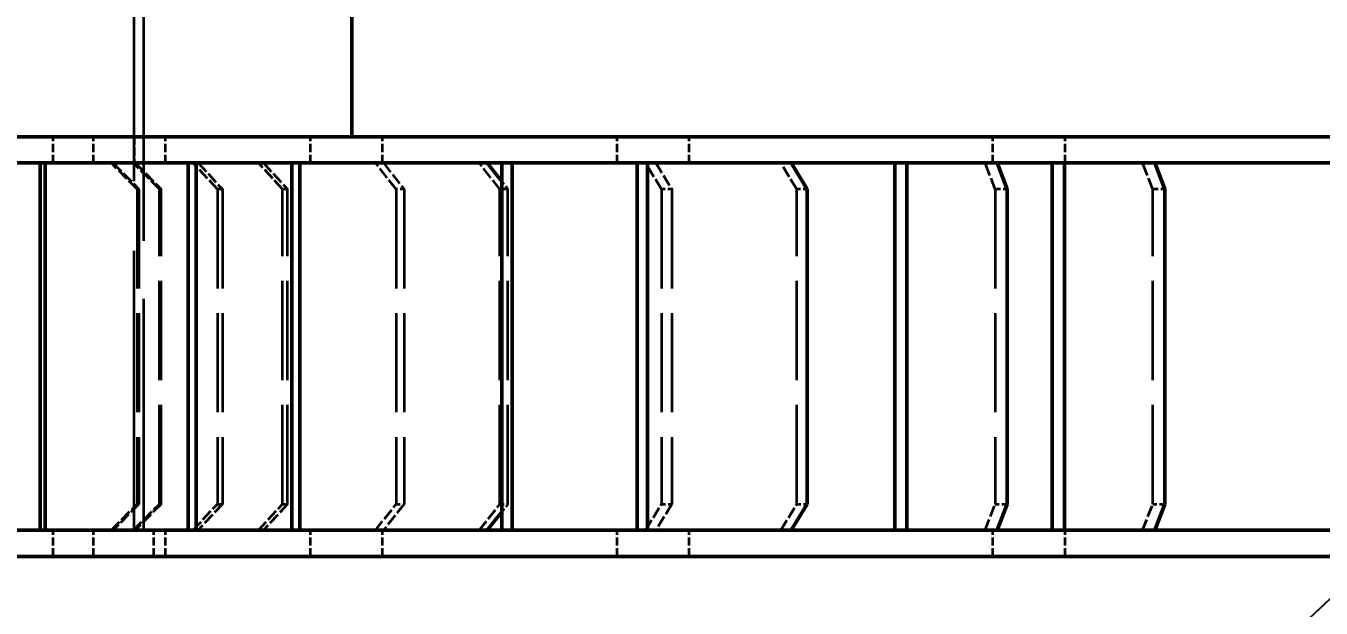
# Model space of a CAD drawing. Header units: inches. Extents: x 11 to 1621, y 11 to 1332.
# Drawn here: x 202 to 251.39, y 289.49 to 311.67 of the extents above; entities that cross this region are included whole.
import ezdxf

# ---------------------------------------------------------------- set-up
doc = ezdxf.new("R2010")
doc.units = ezdxf.units.IN
doc.header["$LTSCALE"] = 48
doc.header["$MEASUREMENT"] = 0
for name, pattern in [('CHAIN', [0.7087, 0.4724, -0.0591, 0.1181, -0.0591]), ('DASHED', [0.2067, 0.1654, -0.0413]), ('DOUBLE_DASH_CHAIN', [1.2403, 0.6614, -0.0827, 0.1654, -0.0827, 0.1654, -0.0827])]:
    doc.linetypes.add(name, pattern=pattern)
for name, color, linetype, lineweight in [('Dimension (ANSI)', 7, 'Continuous', 25), ('Hidden (ANSI)', 7, 'DASHED', 35), ('Symbol (ANSI)', 7, 'Continuous', 25), ('Visible (ANSI)', 7, 'Continuous', 50), ('Work Plane (ANSI)', 7, 'DOUBLE_DASH_CHAIN', 25)]:
    doc.layers.add(name, color=color, linetype=linetype, lineweight=lineweight)
doc.styles.add('Dimension Text', font='tahoma.ttf')
doc.dimstyles.new('ELC angle$7', dxfattribs={"dimscale": 48, "dimtxt": 0.12, "dimasz": 0.098425, "dimexe": 0.125, "dimexo": 0.0625, "dimgap": 0.031496, "dimtad": 0, "dimtih": 1, "dimtoh": 1, "dimzin": 0, "dimdsep": 46, "dimtxsty": 'Dimension Text', "dimcen": 0.09, "dimdle": 0.393701, "dimclrd": 256, "dimclre": 256, "dimclrt": 256, "dimadec": 1, "dimazin": 0, "dimtfac": 1, "dimtofl": 0, "dimtmove": 0, "dimatfit": 3, "dimfxl": 0, "dimtolj": 1, "dimtzin": 0, "dimlwd": -1, "dimlwe": -1, "dimarcsym": 0})
doc.dimstyles.new('ELC FT', dxfattribs={"dimscale": 48, "dimtxt": 0.12, "dimasz": 0.098425, "dimexe": 0.05, "dimexo": 0.1, "dimgap": 0.031496, "dimtad": 1, "dimdec": 5, "dimzin": 3, "dimdsep": 46, "dimlunit": 4, "dimtxsty": 'Dimension Text', "dimcen": 0.09, "dimdle": 0.5, "dimclrd": 5, "dimclre": 5, "dimclrt": 256, "dimadec": 1, "dimazin": 3, "dimtfac": 0.833333, "dimtofl": 0, "dimtmove": 0, "dimatfit": 3, "dimfxl": 0, "dimfrac": 2, "dimtolj": 1, "dimtzin": 0, "dimlwd": 25, "dimlwe": 25, "dimarcsym": 0})

# ---------------------------------------------------------------- blocks, each defined once
blk = doc.blocks.new('*D26')
at = {"layer": 'Defpoints', "color": 0, "linetype": 'Continuous', "transparency": 16777216}
for p in [(131.193, 326.451), (210.502, 326.451), (183.393, 291.451)]:
    blk.add_point(p, dxfattribs=at)
at = {"layer": 'Dimension (ANSI)', "color": 5, "linetype": 'Continuous', "lineweight": 25, "transparency": 16777216}
for p, q in [((205.702, 326.451), (128.793, 326.451)), ((131.193, 296.176), (131.193, 321.727)), ((178.593, 291.451), (128.793, 291.451))]:
    blk.add_line(p, q, dxfattribs=at)
at = {"layer": 'Dimension (ANSI)', "color": 5, "linetype": 'Continuous', "transparency": 16777216}
for points in [[(130.406, 321.727), (131.98, 321.727), (131.193, 326.451)], [(130.406, 296.176), (131.98, 296.176), (131.193, 291.451)]]:
    blk.add_solid(points, dxfattribs=at)
at = {"layer": 'Dimension (ANSI)', "linetype": 'Continuous', "lineweight": 25, "transparency": 16777216, "insert": (126.741, 308.951), "char_height": 5.76, "attachment_point": 5, "rotation": 90, "style": 'Dimension Text'}
blk.add_mtext('\\A1;2\'-11"', dxfattribs=at)

msp = doc.modelspace()

# ---------------------------------------------------------------- linework, layer by layer
at = {"layer": 'Hidden (ANSI)', "ltscale": 1.111212}
msp.add_line((206.502429, 292.451101), (206.502429, 512.951101), dxfattribs=at)
at = {"layer": 'Hidden (ANSI)', "ltscale": 1.341129}
msp.add_line((206.127429, 292.451101), (206.127429, 319.063391), dxfattribs=at)
at = {"layer": 'Hidden (ANSI)', "ltscale": 0.039581}
for p, q in [((203.044611, 306.451101), (203.044611, 307.451101)), ((204.576564, 306.451101), (204.576564, 307.451101)), ((206.127429, 307.451101), (206.127429, 306.451101)), ((207.326564, 306.451101), (207.326564, 307.451101)), ((212.848661, 306.451101), (212.848661, 307.451101)), ((215.598661, 306.451101), (215.598661, 307.451101)), ((224.547174, 306.451101), (224.547174, 307.451101)), ((227.297174, 306.451101), (227.297174, 307.451101)), ((238.874867, 306.451101), (238.874867, 307.451101)), ((241.624867, 306.451101), (241.624867, 307.451101)), ((203.044611, 291.451101), (203.044611, 292.451101)), ((204.576564, 291.451101), (204.576564, 292.451101)), ((206.877429, 291.451101), (206.877429, 292.451101)), ((207.326564, 291.451101), (207.326564, 292.451101)), ((212.848661, 291.451101), (212.848661, 292.451101)), ((215.598661, 291.451101), (215.598661, 292.451101)), ((224.547174, 291.451101), (224.547174, 292.451101)), ((227.297174, 291.451101), (227.297174, 292.451101)), ((238.874867, 291.451101), (238.874867, 292.451101)), ((241.624867, 291.451101), (241.624867, 292.451101))]:
    msp.add_line(p, q, dxfattribs=at)
at = {"layer": 'Hidden (ANSI)', "ltscale": 0.056018}
for p, q in [((206.246473, 305.451101), (205.255028, 306.451101)), ((205.320291, 306.451101), (206.311736, 305.451101)), ((207.094893, 305.451101), (206.103448, 306.451101)), ((206.168711, 306.451101), (207.160156, 305.451101)), ((209.302836, 305.451101), (208.378957, 306.451101)), ((208.570299, 306.451101), (209.494178, 305.451101)), ((211.790279, 305.451101), (210.866399, 306.451101)), ((211.057741, 306.451101), (211.98162, 305.451101)), ((216.120961, 305.451101), (215.327608, 306.451101)), ((215.631989, 306.451101), (216.425342, 305.451101)), ((220.077911, 305.451101), (219.284557, 306.451101)), ((226.236203, 305.451101), (225.627442, 306.451101)), ((226.024118, 306.451101), (226.63288, 305.451101)), ((231.393, 305.451101), (230.784238, 306.451101)), ((238.959225, 305.451101), (238.576542, 306.451101)), ((244.964442, 305.451101), (244.581759, 306.451101)), ((205.255028, 292.451101), (206.246473, 293.451101)), ((206.311736, 293.451101), (205.320291, 292.451101)), ((206.103448, 292.451101), (207.094893, 293.451101)), ((207.160156, 293.451101), (206.168711, 292.451101)), ((208.378957, 292.451101), (209.302836, 293.451101)), ((209.494178, 293.451101), (208.570299, 292.451101)), ((210.866399, 292.451101), (211.790279, 293.451101)), ((211.98162, 293.451101), (211.057741, 292.451101)), ((215.327608, 292.451101), (216.120961, 293.451101)), ((216.425342, 293.451101), (215.631989, 292.451101)), ((219.284557, 292.451101), (220.077911, 293.451101)), ((225.627442, 292.451101), (226.236203, 293.451101)), ((226.63288, 293.451101), (226.024118, 292.451101)), ((230.784238, 292.451101), (231.393, 293.451101)), ((238.576542, 292.451101), (238.959225, 293.451101)), ((244.581759, 292.451101), (244.964442, 293.451101))]:
    msp.add_line(p, q, dxfattribs=at)
at = {"layer": 'Hidden (ANSI)', "ltscale": 0.016431}
for p, q in [((220.148589, 305.745676), (220.382291, 305.451101)), ((220.382291, 293.451101), (220.148589, 293.156526))]:
    msp.add_line(p, q, dxfattribs=at)
at = {"layer": 'Hidden (ANSI)', "ltscale": 0.019741}
for p, q in [((206.311736, 305.451101), (206.246473, 305.451101)), ((207.160156, 305.451101), (207.094893, 305.451101)), ((209.494178, 305.451101), (209.302836, 305.451101)), ((211.98162, 305.451101), (211.790279, 305.451101)), ((216.425342, 305.451101), (216.120961, 305.451101)), ((220.382291, 305.451101), (220.077911, 305.451101)), ((226.63288, 305.451101), (226.236203, 305.451101)), ((231.789677, 305.451101), (231.393, 305.451101)), ((239.421165, 305.451101), (238.959225, 305.451101)), ((245.426382, 305.451101), (244.964442, 305.451101)), ((206.246473, 293.451101), (206.311736, 293.451101)), ((207.094893, 293.451101), (207.160156, 293.451101)), ((209.302836, 293.451101), (209.494178, 293.451101)), ((211.790279, 293.451101), (211.98162, 293.451101)), ((216.120961, 293.451101), (216.425342, 293.451101)), ((220.077911, 293.451101), (220.382291, 293.451101)), ((226.236203, 293.451101), (226.63288, 293.451101)), ((231.393, 293.451101), (231.789677, 293.451101)), ((238.959225, 293.451101), (239.421165, 293.451101)), ((244.964442, 293.451101), (245.426382, 293.451101))]:
    msp.add_line(p, q, dxfattribs=at)
at = {"layer": 'Hidden (ANSI)', "ltscale": 0.476074}
for p, q in [((206.246473, 305.451101), (206.246473, 293.451101)), ((206.311736, 305.451101), (206.311736, 293.451101)), ((207.094893, 293.451101), (207.094893, 305.451101)), ((207.160156, 293.451101), (207.160156, 305.451101)), ((209.302836, 305.451101), (209.302836, 293.451101)), ((209.494178, 305.451101), (209.494178, 293.451101)), ((211.790279, 293.451101), (211.790279, 305.451101)), ((211.98162, 293.451101), (211.98162, 305.451101)), ((216.120961, 305.451101), (216.120961, 293.451101)), ((216.425342, 305.451101), (216.425342, 293.451101)), ((220.077911, 293.451101), (220.077911, 305.451101)), ((220.382291, 293.451101), (220.382291, 305.451101)), ((226.236203, 305.451101), (226.236203, 293.451101)), ((226.63288, 305.451101), (226.63288, 293.451101)), ((231.393, 293.451101), (231.393, 305.451101)), ((238.959225, 305.451101), (238.959225, 293.451101)), ((244.964442, 293.451101), (244.964442, 305.451101))]:
    msp.add_line(p, q, dxfattribs=at)
at = {"layer": 'Visible (ANSI)'}
for p, q in [((214.426081, 322.451101), (214.426081, 307.451101)), ((203.55868, 307.451101), (199.426081, 307.451101)), ((252.502429, 307.451101), (203.55868, 307.451101)), ((200.160874, 306.451101), (202.645992, 306.451101)), ((202.551483, 292.451101), (202.551483, 306.451101)), ((202.742825, 306.451101), (202.645992, 306.451101)), ((202.754373, 306.451101), (202.742825, 306.451101)), ((202.742825, 292.451101), (202.742825, 306.451101)), ((202.754373, 306.451101), (208.187428, 306.451101)), ((208.341466, 306.451101), (208.187428, 306.451101)), ((208.187428, 306.451101), (208.187428, 292.451101)), ((208.341466, 306.451101), (212.294719, 306.451101)), ((208.491809, 306.451101), (208.491809, 292.451101)), ((212.144377, 292.451101), (212.144377, 306.451101)), ((212.448758, 306.451101), (212.294719, 306.451101)), ((212.458674, 306.451101), (212.448758, 306.451101)), ((212.448758, 292.451101), (212.448758, 306.451101)), ((212.458674, 306.451101), (220.148589, 306.451101)), ((219.588938, 306.451101), (220.148589, 305.745676)), ((220.349336, 306.451101), (220.148589, 306.451101)), ((220.148589, 306.451101), (220.148589, 292.451101)), ((220.349336, 306.451101), (225.501315, 306.451101)), ((220.545266, 306.451101), (220.545266, 292.451101)), ((225.305386, 292.451101), (225.305386, 306.451101)), ((225.702062, 306.451101), (225.501315, 306.451101)), ((225.709672, 306.451101), (225.702062, 306.451101)), ((225.702062, 292.451101), (225.702062, 306.451101)), ((225.709672, 306.451101), (235.132391, 306.451101)), ((231.180915, 306.451101), (231.789677, 305.451101)), ((235.366166, 306.451101), (235.132391, 306.451101)), ((235.132391, 306.451101), (235.132391, 292.451101)), ((235.366166, 306.451101), (241.365773, 306.451101)), ((235.594331, 306.451101), (235.594331, 292.451101)), ((239.038482, 306.451101), (239.421165, 305.451101)), ((241.137608, 292.451101), (241.137608, 306.451101)), ((241.599548, 306.451101), (241.365773, 306.451101)), ((241.604331, 306.451101), (241.599548, 306.451101)), ((241.599548, 292.451101), (241.599548, 306.451101)), ((241.604331, 306.451101), (252.117712, 306.451101)), ((245.043699, 306.451101), (245.426382, 305.451101)), ((231.789677, 293.451101), (231.789677, 305.451101)), ((239.421165, 305.451101), (239.421165, 293.451101)), ((245.426382, 293.451101), (245.426382, 305.451101)), ((231.789677, 293.451101), (231.180915, 292.451101)), ((239.421165, 293.451101), (239.038482, 292.451101)), ((245.426382, 293.451101), (245.043699, 292.451101)), ((220.148589, 293.156526), (219.588938, 292.451101)), ((202.645992, 292.451101), (200.160874, 292.451101)), ((202.645992, 292.451101), (202.742825, 292.451101)), ((202.742825, 292.451101), (202.754373, 292.451101)), ((208.187428, 292.451101), (202.754373, 292.451101)), ((208.187428, 292.451101), (208.341466, 292.451101)), ((212.294719, 292.451101), (208.341466, 292.451101)), ((212.294719, 292.451101), (212.448758, 292.451101)), ((212.448758, 292.451101), (212.458674, 292.451101)), ((220.148589, 292.451101), (212.458674, 292.451101)), ((220.148589, 292.451101), (220.349336, 292.451101)), ((225.501315, 292.451101), (220.349336, 292.451101)), ((225.501315, 292.451101), (225.702062, 292.451101)), ((225.702062, 292.451101), (225.709672, 292.451101)), ((235.132391, 292.451101), (225.709672, 292.451101)), ((235.132391, 292.451101), (235.366166, 292.451101)), ((241.365773, 292.451101), (235.366166, 292.451101)), ((241.365773, 292.451101), (241.599548, 292.451101)), ((241.599548, 292.451101), (241.604331, 292.451101)), ((252.117712, 292.451101), (241.604331, 292.451101)), ((251.877429, 291.451101), (196.127429, 291.451101))]:
    msp.add_line(p, q, dxfattribs=at)
at = {"layer": 'Work Plane (ANSI)', "linetype": 'CHAIN', "ltscale": 0.952448}
msp.add_line((183.392611, 291.451101), (817.296967, 291.451101), dxfattribs=at)

# ---------------------------------------------------------------- dimensions: what is measured, and where the dimension line sits
at = {"layer": 'Dimension (ANSI)', "color": 5, "linetype": 'Continuous', "lineweight": 25, "true_color": 0x0000ff}
dim = msp.add_linear_dim(base=(131.193097, 326.451101), p1=(183.392611, 291.451101), p2=(210.502429, 326.451101), angle=270, dimstyle='ELC FT', override={"dimgap": 0.031496, "dimdec": 5, "dimlfac": 1, "dimtol": 0, "dimlim": 0, "dimtp": 0, "dimtm": 0, "dimtdec": 2, "dimatfit": 1}, dxfattribs=at)
dim.commit()
dim.dimension.update_dxf_attribs({"geometry": '*D26', "text_midpoint": (131.193097, 308.951101), "dimtype": 160})

# ---------------------------------------------------------------- leaders
at = {"layer": 'Symbol (ANSI)'}
msp.add_leader([(285.647097, 321.451101), (234.428945, 273.719722)], dimstyle='ELC angle$7', override={"dimtad": 0}, dxfattribs=at)

doc.saveas('drawing.dxf')
